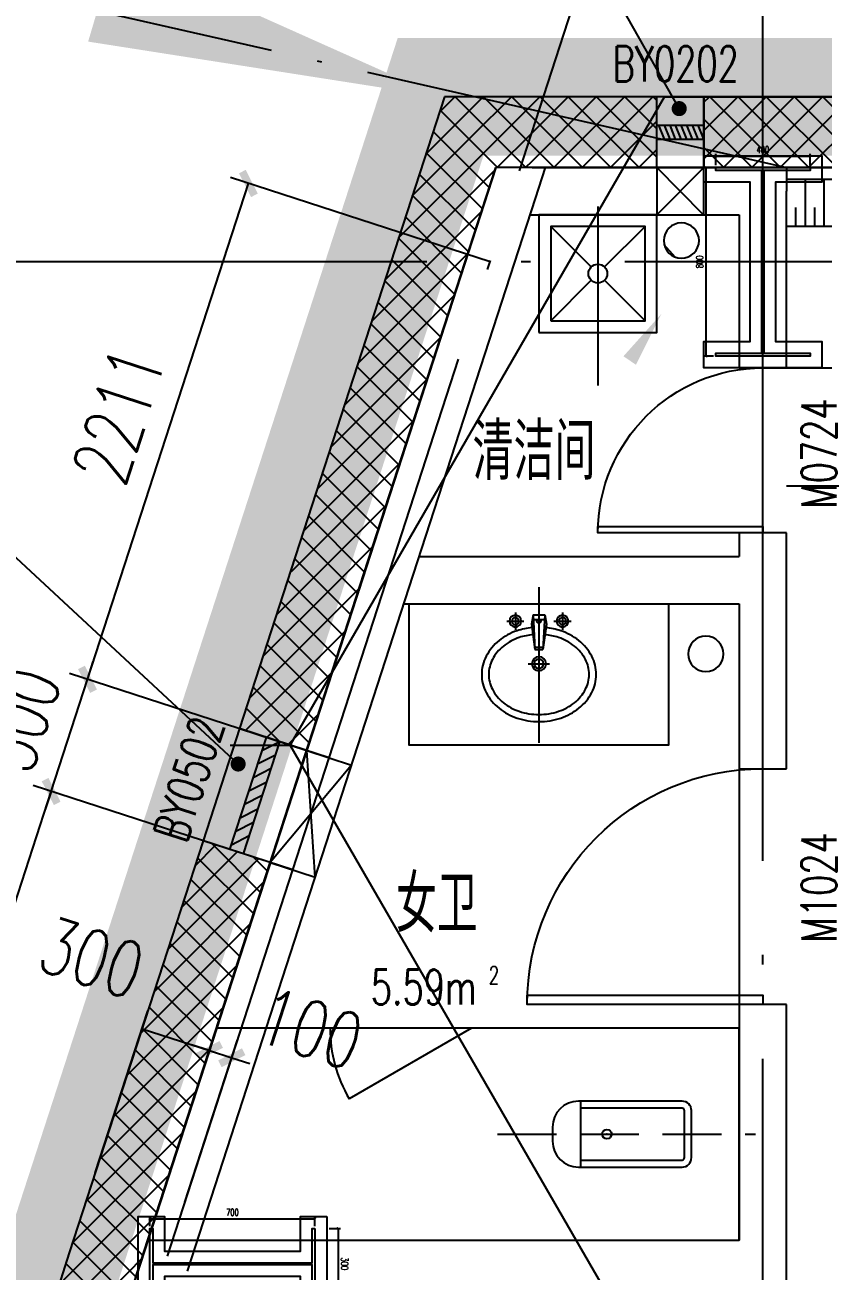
# Model space of a CAD drawing. Extents: x -821772 to -21949, y 506164 to 1049594.
# Drawn here: x -297985 to -294599, y 616439 to 621725 of the extents above; entities that cross this region are included whole.
import ezdxf
from ezdxf.xclip import XClip

# ---------------------------------------------------------------- set-up
doc = ezdxf.new("R2010")
doc.units = 0
doc.header["$LTSCALE"] = 1000
doc.header["$MEASUREMENT"] = 0
doc.header["$XCLIPFRAME"] = 2
for name, pattern in [('10平面20250807_t3$0$10平面$1$DOTE', [2.4200000000000004, 2, -0.2, 0.02, -0.2]), ('10平面20250807_t3$0$DASH', [0.35, 0.25, -0.1]), ('10平面20250807_t3$0$DOTE', [2.4200000000000004, 2, -0.2, 0.02, -0.2]), ('DASH', [0.35, 0.25, -0.1])]:
    doc.linetypes.add(name, pattern=pattern)
doc.layers.get('Defpoints').update_dxf_attribs({"color": 210})
doc.layers.add('1-防火分区线', color=201, linetype='DASH', lineweight=50)
for name, color, linetype in [('10平面20250807_t3$0$10平面$1$A-AXIS-DOTE', 8, '10平面20250807_t3$0$10平面$1$DOTE'), ('10平面20250807_t3$0$99平面图例外参$0$A-HATCH-2', 8, 'Continuous'), ('10平面20250807_t3$0$A-AXIS-DOTE', 8, '10平面20250807_t3$0$DOTE'), ('10平面20250807_t3$0$A-AXIS-DP', 8, 'Continuous'), ('10平面20250807_t3$0$A-AXIS-SYMB', 8, 'Continuous'), ('10平面20250807_t3$0$A-HATCH-2', 8, 'Continuous'), ('10平面20250807_t3$0$A-LIN-V', 8, 'Continuous'), ('10平面20250807_t3$0$A-WC', 8, 'Continuous'), ('10平面20250807_t3$0$A-WINDOW', 8, 'Continuous'), ('10平面20250807_t3$0$AS-COLN', 8, 'Continuous'), ('10平面20250807_t3$0$AS-WALL', 8, 'Continuous'), ('10平面20250807_t3$0$AS-结构边线层', 8, 'Continuous'), ('10平面20250807_t3$0$DIM_SYMB', 8, 'Continuous'), ('10平面20250807_t3$0$PUB_HATCH', 8, 'Continuous'), ('10平面20250807_t3$0$建-房间', 8, 'Continuous'), ('10平面20250807_t3$0$建-门', 8, 'Continuous'), ('10平面20250807_t3$0$建-门窗编号', 8, 'Continuous'), ('DIM_SYMB', 3, 'Continuous'), ('PUB_HATCH', 8, 'Continuous')]:
    doc.layers.add(name, color=color, linetype=linetype)
doc.styles.add('10平面20250807_t3$0$_TCH_DIM_T3', font='SIMPLEX', dxfattribs={"width": 0.7058823529411765, "bigfont": 'GBCBIG'})
doc.styles.add('10平面20250807_t3$0$_TCH_SPACE', font='SIMPLEX', dxfattribs={"height": 5, "bigfont": 'GBCBIG'})
doc.styles.add('10平面20250807_t3$0$A-WIN-LABEL', font='SIMPLEX', dxfattribs={"bigfont": 'GBCBIG'})
doc.dimstyles.new('10平面20250807_t3$0$_TCH_ARCH&&10', dxfattribs={"dimtxt": 29.75, "dimasz": 10, "dimexe": 10, "dimexo": 10, "dimgap": 12.625, "dimtad": 1, "dimdec": 0, "dimzin": 0, "dimdsep": 46, "dimtxsty": '10平面20250807_t3$0$_TCH_DIM_T3', "dimblk": '10平面20250807_t3$0$_ArchTick', "dimcen": 0.09, "dimclrt": 7, "dimazin": 2, "dimtfac": 1, "dimtdec": 0, "dimtix": 1, "dimtmove": 2, "dimatfit": 3, "dimfxl": 0, "dimtolj": 1, "dimtzin": 0, "dimarcsym": 0})
doc.dimstyles.new('10平面20250807_t3$0$_TCH_ARCH&&80', dxfattribs={"dimtxt": 238, "dimasz": 80, "dimexe": 80, "dimexo": 80, "dimgap": 101, "dimtad": 1, "dimdec": 0, "dimzin": 0, "dimdsep": 46, "dimtxsty": '10平面20250807_t3$0$_TCH_DIM_T3', "dimblk": '10平面20250807_t3$0$_ArchTick', "dimcen": 0.09, "dimclrt": 7, "dimazin": 2, "dimtfac": 1, "dimtdec": 0, "dimtix": 1, "dimtmove": 2, "dimatfit": 3, "dimfxl": 0, "dimtolj": 1, "dimtzin": 0, "dimarcsym": 0})
pattern_1 = [(45, (60, 0), (-60.000060993344, 60.000060993344), []), (135, (60, 0), (-60.000060993344, -60.00006099334399), [])]

# ---------------------------------------------------------------- blocks, each defined once
blk = doc.blocks.new('10平面20250807_t3$0$dote')
at = {"layer": '10平面20250807_t3$0$A-AXIS-DOTE', "ltscale": 2}
for p, q in [((-74117.79967473095, -264079.9999961853), (-74117.79967473107, -178596.0396866222)), ((98696.38485717773, -184100.0000000022), (-97273.61514282224, -184100.0000000013))]:
    blk.add_line(p, q, dxfattribs=at)
blk.add_lwpolyline([(-94568.72772305235, -243562.806052961), (-72924.75737741598, -176855.5863591578)], dxfattribs=at)
blk = doc.blocks.new('10平面20250807_t3$0$A$C34D37DA4')
at = {"ltscale": 0.5}
for points in [[(-250.0000003376044, -107.7489576064982), (249.9999996623956, -107.7489576064982), (249.9999996623956, 392.2510423935018), (-250.0000003376044, 392.2510423935018)], [(-200.0000003376044, -57.74895760649815), (199.9999996623956, -57.74895760649815), (199.9999996623956, 342.2510423935018), (-200.0000003376044, 342.2510423935018)]]:
    blk.add_lwpolyline(points, close=True, dxfattribs=at)
for points in [[(-200.0000003376044, 342.2510423935018), (-28.28427158528939, 170.5353136411868)], [(28.28427091008052, 170.5353136411868), (199.9999996623956, 342.2510423935018)], [(-200.0000003376044, -57.74895760649815), (-28.28427158528939, 113.9667711458169)], [(28.28427091008052, 113.9667711458169), (199.9999996623956, -57.74895760649815)]]:
    blk.add_lwpolyline(points, dxfattribs=at)
blk.add_circle((-3.37604433298111e-07, 142.2510423935018), 40, dxfattribs=at)
at = {"layer": '10平面20250807_t3$0$A-AXIS-DOTE'}
blk.add_lwpolyline([(0, 427.4235144928098), (0, -332.5764855071902)], dxfattribs=at)
blk = doc.blocks.new('10平面20250807_t3$0$43243')
at = {"layer": '10平面20250807_t3$0$AS-结构边线层'}
blk.add_lwpolyline([(-263994.18453191, 621290.0519981321), (-277514.1845319109, 621290.051998063), (-277514.18453191, 621120.051998063), (-279354.1845576911, 621120.0519980536), (-279354.184557691, 620570.104783304), (-281454.184537195, 620569.9999961803), (-281454.1845374174, 621120.0519973314), (-295987.0108697969, 621120.0519972552), (-313454.1843778241, 567285.8172418119), (-313454.1843779226, 548519.9479952035), (-281454.1845374565, 548519.9479863077), (-281454.1845374497, 549069.9999961918), (-279354.1845578055, 549069.9999967759), (-279354.1845578086, 548519.9479943201), (-277514.1845319114, 548519.9479943096), (-277514.1845319114, 548349.9479943096), (-263994.1845319109, 548349.9479942404)], dxfattribs=at)
blk = doc.blocks.new('10平面20250807_t3$0$4324324')
at = {"layer": '10平面20250807_t3$0$A-HATCH-2', "linetype": '10平面20250807_t3$0$DASH'}
for p, q in [((-294754.1845332207, 620269.9999995283), (-135554.1845319097, 620269.999994776)), ((-294754.1845332207, 619769.9999995284), (-135554.1845319246, 619769.999994776))]:
    blk.add_line(p, q, dxfattribs=at)
blk = doc.blocks.new('10平面20250807_t3$0$_ArchTick')
at = {"color": 0, "linetype": 'ByBlock', "const_width": 0.4}
blk.add_lwpolyline([(-0.5, -0.5), (0.5, 0.5)], dxfattribs=at)
blk = doc.blocks.new('*D10492')
at = {"layer": '10平面20250807_t3$0$A-AXIS-DP', "color": 0, "lineweight": -2}
for p, q in [((-165054.1845319085, 621029.9999961833), (-165054.1845319085, 621078.7499961833)), ((-165054.1845319085, 621068.7499961833), (-164654.1845319085, 621068.7499961833)), ((-164654.1845319085, 621029.9999961833), (-164654.1845319085, 621078.7499961833))]:
    blk.add_line(p, q, dxfattribs=at)
at = {"layer": 'Defpoints', "color": 0}
for p in [(-164654.1845319085, 621068.7499961833), (-165054.1845319085, 621019.9999961833), (-164654.1845319085, 621019.9999961833)]:
    blk.add_point(p, dxfattribs=at)
at = {"layer": '10平面20250807_t3$0$A-AXIS-DP', "color": 0, "lineweight": -2, "xscale": 10, "yscale": 10, "zscale": 10, "rotation": 180}
blk.add_blockref('10平面20250807_t3$0$_ArchTick', (-165054.1845319085, 621068.7499961833), dxfattribs=at)
at = {"layer": '10平面20250807_t3$0$A-AXIS-DP', "color": 0, "lineweight": -2, "xscale": 10, "yscale": 10, "zscale": 10}
blk.add_blockref('10平面20250807_t3$0$_ArchTick', (-164654.1845319085, 621068.7499961833), dxfattribs=at)
at = {"layer": '10平面20250807_t3$0$A-AXIS-DP', "color": 7, "insert": (-164854.1845319085, 621096.2499961833), "char_height": 29.75, "attachment_point": 5, "style": '10平面20250807_t3$0$_TCH_DIM_T3'}
blk.add_mtext('\\A1;400', dxfattribs=at)
blk = doc.blocks.new('*D10493')
at = {"layer": '10平面20250807_t3$0$A-AXIS-DP', "color": 0, "lineweight": -2}
for p, q in [((-165064.1845319085, 621019.9999961836), (-165105.4345319085, 621019.9999961836)), ((-165095.4345319085, 620219.9999961836), (-165095.4345319085, 621019.9999961836)), ((-165064.1845319085, 620219.9999961836), (-165105.4345319085, 620219.9999961836))]:
    blk.add_line(p, q, dxfattribs=at)
at = {"layer": 'Defpoints', "color": 0}
for p in [(-165095.4345319085, 621019.9999961836), (-165054.1845319085, 621019.9999961836), (-165054.1845319085, 620219.9999961836)]:
    blk.add_point(p, dxfattribs=at)
at = {"layer": '10平面20250807_t3$0$A-AXIS-DP', "color": 0, "lineweight": -2, "xscale": 10, "yscale": 10, "zscale": 10}
for p, rotation in [((-165095.4345319085, 621019.9999961836), 90), ((-165095.4345319085, 620219.9999961836), 270)]:
    blk.add_blockref('10平面20250807_t3$0$_ArchTick', p, dxfattribs=dict(at, rotation=rotation))
at = {"layer": '10平面20250807_t3$0$A-AXIS-DP', "color": 7, "insert": (-165122.9345319083, 620619.9999961834), "char_height": 29.75, "attachment_point": 5, "rotation": 90, "style": '10平面20250807_t3$0$_TCH_DIM_T3'}
blk.add_mtext('\\A1;800', dxfattribs=at)
blk = doc.blocks.new('*D10488')
at = {"layer": '10平面20250807_t3$0$A-AXIS-DP', "color": 0, "lineweight": -2}
for p, q in [((-195789.9992261842, 766879.9996079458), (-195789.9992261842, 766928.7496079458)), ((-195789.9992261842, 766918.7496079458), (-195489.9992261842, 766918.7496079458)), ((-195489.9992261842, 766879.9996079458), (-195489.9992261842, 766928.7496079458))]:
    blk.add_line(p, q, dxfattribs=at)
at = {"layer": 'Defpoints', "color": 0}
for p in [(-195489.9992261842, 766918.7496079458), (-195789.9992261842, 766869.9996079458), (-195489.9992261842, 766869.9996079458)]:
    blk.add_point(p, dxfattribs=at)
at = {"layer": '10平面20250807_t3$0$A-AXIS-DP', "color": 0, "lineweight": -2, "xscale": 10, "yscale": 10, "zscale": 10, "rotation": 180}
blk.add_blockref('10平面20250807_t3$0$_ArchTick', (-195789.9992261842, 766918.7496079458), dxfattribs=at)
at = {"layer": '10平面20250807_t3$0$A-AXIS-DP', "color": 0, "lineweight": -2, "xscale": 10, "yscale": 10, "zscale": 10}
blk.add_blockref('10平面20250807_t3$0$_ArchTick', (-195489.9992261842, 766918.7496079458), dxfattribs=at)
at = {"layer": '10平面20250807_t3$0$A-AXIS-DP', "color": 7, "insert": (-195639.9992261842, 766946.2496079458), "char_height": 29.75, "attachment_point": 5, "style": '10平面20250807_t3$0$_TCH_DIM_T3'}
blk.add_mtext('\\A1;300', dxfattribs=at)
blk = doc.blocks.new('*D10489')
at = {"layer": '10平面20250807_t3$0$A-AXIS-DP', "color": 0, "lineweight": -2}
for p, q in [((-195799.9992261842, 766819.999607946), (-195841.2492261842, 766819.999607946)), ((-195831.2492261842, 766119.999607946), (-195831.2492261842, 766819.999607946)), ((-195799.9992261842, 766119.999607946), (-195841.2492261842, 766119.999607946))]:
    blk.add_line(p, q, dxfattribs=at)
at = {"layer": 'Defpoints', "color": 0}
for p in [(-195831.2492261842, 766819.999607946), (-195789.9992261842, 766819.999607946), (-195789.9992261842, 766119.999607946)]:
    blk.add_point(p, dxfattribs=at)
at = {"layer": '10平面20250807_t3$0$A-AXIS-DP', "color": 0, "lineweight": -2, "xscale": 10, "yscale": 10, "zscale": 10}
for p, rotation in [((-195831.2492261842, 766819.999607946), 90), ((-195831.2492261842, 766119.999607946), 270)]:
    blk.add_blockref('10平面20250807_t3$0$_ArchTick', p, dxfattribs=dict(at, rotation=rotation))
at = {"layer": '10平面20250807_t3$0$A-AXIS-DP', "color": 7, "insert": (-195858.749226184, 766469.9996079459), "char_height": 29.75, "attachment_point": 5, "rotation": 90, "style": '10平面20250807_t3$0$_TCH_DIM_T3'}
blk.add_mtext('\\A1;700', dxfattribs=at)
blk = doc.blocks.new('10平面20250807_t3$0$45345')
at = {"layer": '10平面20250807_t3$0$A-WC'}
h = blk.add_hatch(dxfattribs=at)
h.set_pattern_fill('ANSI31', color=256, scale=10, angle=7.69694232914171e-13)
h.set_pattern_definition([(30.00000000072439, (40598742844.53468, 3385776346.450553), (-7.937500000173811, 13.74815328497761), [])])
edge = h.paths.add_edge_path()
edge.add_arc((40598742441.34776, 3385774511.717568), 50, 0, 360)
blk.add_circle((40598742441.34776, 3385774511.717568), 50, dxfattribs=at)
blk = doc.blocks.new('10平面20250807_t3$0$99平面图例外参$0$$LinePat$填挖边坡')
at = {"color": 0}
for p, q in [((0, 0), (0, -1500)), ((300, 0), (300, -600))]:
    blk.add_line(p, q, dxfattribs=at)
at = {"layer": 'Defpoints', "color": 0}
blk.add_point((600, 0), dxfattribs=at)
blk = doc.blocks.new('10平面20250807_t3$0$34242343243')
at = {"layer": '10平面20250807_t3$0$A-LIN-V'}
for p, q in [((-281908.1845319086, 621070.0519972668), (-294754.1845317683, 621070.0519972668)), ((-281908.1845319086, 620870.0519972668), (-294754.1845317683, 620870.0519972668))]:
    blk.add_line(p, q, dxfattribs=at)
at = {"layer": '10平面20250807_t3$0$99平面图例外参$0$A-HATCH-2', "color": 203, "xscale": 0.1338124999985388, "yscale": 0.1333333333333333, "zscale": 0.1333333333333333, "rotation": 179.9999999990436}
for p in [(-294673.8970317692, 620870.0519973341), (-294593.6095317701, 620870.0519973328)]:
    blk.add_blockref('10平面20250807_t3$0$99平面图例外参$0$$LinePat$填挖边坡', p, dxfattribs=at)
blk = doc.blocks.new('10平面20250807_t3$0$343243')
at = {"layer": '10平面20250807_t3$0$10平面$1$A-AXIS-DOTE'}
blk.add_lwpolyline([(-137039.1845359175, 783549.9999155595), (-137039.1845291465, 784209.9999155595)], dxfattribs=at)
at = {"layer": '10平面20250807_t3$0$A-WC'}
for p, q in [((-137039.1845330456, 783829.9407035712), (-137039.1845321211, 783920.0591275479)), ((-137084.2437445717, 783874.9999160218), (-136994.125320595, 783874.9999150973)), ((-137070.6291553337, 783706.5430113167), (-137055.8879810546, 783814.2154559261)), ((-137064.1845347106, 783667.647857158), (-137055.8879810546, 783814.2154559261)), ((-137056.3608064828, 783804.1132499352), (-137022.0082601383, 783804.1132495828)), ((-137055.8879810546, 783814.2154559261), (-137022.4810853592, 783814.2154555834)), ((-137014.1845347106, 783667.6478566449), (-137022.4810853592, 783814.2154555834)), ((-137007.7399132893, 783706.5430106715), (-137022.4810853592, 783814.2154555834)), ((-137175.6989661359, 783693.99991696), (-137102.6701027446, 783693.9999162109)), ((-137139.1845348148, 783657.4854848898), (-137139.1845340656, 783730.5143482811)), ((-137064.1845347106, 783667.647857158), (-137070.6291553337, 783706.5430113167)), ((-137063.069927619, 783687.3385976467), (-137015.2991413982, 783687.3385971566)), ((-137014.1845347106, 783667.6478566449), (-137007.7399132893, 783706.5430106715)), ((-136975.6989661359, 783693.9999149082), (-136902.6701027446, 783693.9999141591)), ((-136939.1845348148, 783657.485482838), (-136939.1845340656, 783730.5143462293)), ((-137064.1845347106, 783667.647857158), (-137014.1845347106, 783667.6478566449))]:
    blk.add_line(p, q, dxfattribs=at)
for points in [[(-137068.5861527328, 783721.4655052931, -0.05503366445282638), (-137132.052788923, 783734.964308203, -0.0888493983857469), (-137208.3990421116, 783776.3516643569, -0.1049875008758899), (-137263.2745701811, 783843.1668952166, -0.1201703710503755), (-137282.0112499413, 783919.9999180507, -0.120170371050088), (-137263.2745686047, 783996.8329405003, -0.1049875008761855), (-137208.3990391642, 784063.6481702342, -0.08884939838595049), (-137132.0527851261, 784105.0355248217, -0.08005155327522542), (-137039.1845300698, 784119.9999155595, -0.08005155327514211)], [(-137039.1845300698, 784119.9999155595, -0.08005155327514211), (-136946.3162753206, 784105.0355229162, -0.08884939838606445), (-136869.9700221316, 784063.6481667622, -0.1049875008760499), (-136815.0944940622, 783996.8329359024, -0.120170371050193), (-136796.357814302, 783919.9999130684, -0.1201703710501875), (-136815.0944956387, 783843.1668906187, -0.1049875008760622), (-136869.9700250791, 783776.3516608849, -0.08884939838584911), (-136946.316279117, 783734.9643062975, -0.05503366445274368), (-137009.7829155841, 783721.4655046898, -0.0800515532754416)], [(-137064.5138742414, 783751.2102306456, -0.05606644776381915), (-137122.6293239315, 783763.445851482, -0.08884939838590888), (-137189.6757487428, 783799.7917643017, -0.1049875008761085), (-137236.6424184022, 783856.9773438561, -0.1201703710500949), (-137252.0112499413, 783919.9999177429, -0.1201703710501435), (-137236.642417109, 783983.0224913144, -0.1049875008761313), (-137189.6757462764, 784040.2080699052, -0.08884939838588762), (-137122.6293207193, 784076.5539813492, -0.08005155327528395), (-137039.1845303776, 784089.9999155595, -0.08005155327526944)], [(-137039.1845303776, 784089.9999155595, -0.08005155327526944), (-136955.7397403118, 784076.5539796371, -0.0888493983858896), (-136888.6933155005, 784040.2080668174, -0.1049875008761153), (-136841.7266458411, 783983.022487263, -0.1201703710501367), (-136826.357814302, 783919.9999133762, -0.1201703710501367), (-136841.7266471343, 783856.9773398046, -0.1049875008761155), (-136888.6933179669, 783799.7917612139, -0.08884939838591054), (-136955.7397435241, 783763.4458497699, -0.05606644776380701), (-137013.8551934652, 783751.2102301259, -0.08005155327530532)]]:
    blk.add_lwpolyline(points, format="xyb", dxfattribs=at)
for centre, radius in [((-137039.1845325833, 783874.9999155595), 30), ((-137039.1845325833, 783874.9999155595), 20), ((-137139.1845344402, 783693.9999165855), 25), ((-137139.1845344402, 783693.9999165855), 15), ((-136939.1845344402, 783693.9999145336), 25), ((-136939.1845344402, 783693.9999145336), 15)]:
    blk.add_circle(centre, radius, dxfattribs=at)
for centre, start, end in [((-137040.368334685, 783694.7285667062), 80.52522821089455, 279.4747706136177), ((-137038.0007341804, 783694.7285666818), 260.5252282108945, 99.47477061338024)]:
    blk.add_arc(centre, 7.191400878313289, start, end, dxfattribs=at)
blk = doc.blocks.new('*D11640')
at = {"layer": '10平面20250807_t3$0$A-AXIS-DP', "color": 0, "lineweight": -2}
for p, q in [((-297686.1597751067, 616855.2942449026), (-297462.8740130037, 617543.4661537185)), ((-297487.5638807868, 617467.371407324), (-297202.2085818074, 617374.7844031372)), ((-297400.8044761273, 616762.7072407159), (-297177.5187140242, 617450.8791495317))]:
    blk.add_line(p, q, dxfattribs=at)
at = {"layer": 'Defpoints', "color": 0}
for p in [(-297202.2085818074, 617374.7844031372), (-297710.8496428899, 616779.199498508), (-297425.4943439105, 616686.6124943213)]:
    blk.add_point(p, dxfattribs=at)
at = {"layer": '10平面20250807_t3$0$A-AXIS-DP', "color": 0, "lineweight": -2, "xscale": 80, "yscale": 80, "zscale": 80}
for p, rotation in [((-297487.5638807868, 617467.371407324), 162.0237134181401), ((-297202.2085818074, 617374.7844031372), 342.02371341814)]:
    blk.add_blockref('10平面20250807_t3$0$_ArchTick', p, dxfattribs=dict(at, rotation=rotation))
at = {"layer": '10平面20250807_t3$0$A-AXIS-DP', "color": 7, "insert": (-297701.217306043, 617767.9844707064), "char_height": 238, "attachment_point": 5, "rotation": 342.02371341814006, "style": '10平面20250807_t3$0$_TCH_DIM_T3'}
blk.add_mtext('\\A1;300', dxfattribs=at)
blk = doc.blocks.new('*D11641')
at = {"layer": '10平面20250807_t3$0$A-AXIS-DP', "color": 0, "lineweight": -2}
for p, q in [((-297400.8044761272, 616762.7072407157), (-297177.5187140242, 617450.8791495316)), ((-297305.6860431336, 616731.8449059866), (-297082.4002810305, 617420.0168148025)), ((-297202.2085818073, 617374.784403137), (-297278.3033282019, 617399.4742709203)), ((-297202.2085818073, 617374.784403137), (-297107.0901488137, 617343.922068408)), ((-297107.0901488137, 617343.922068408), (-297030.9954024191, 617319.2322006248))]:
    blk.add_line(p, q, dxfattribs=at)
at = {"layer": 'Defpoints', "color": 0}
for p in [(-297107.0901488137, 617343.922068408), (-297425.4943439104, 616686.6124943212), (-297330.3759109167, 616655.750159592)]:
    blk.add_point(p, dxfattribs=at)
at = {"layer": '10平面20250807_t3$0$A-AXIS-DP', "color": 0, "lineweight": -2, "xscale": 80, "yscale": 80, "zscale": 80}
for p, rotation in [((-297202.2085818073, 617374.784403137), 342.0237134181418), ((-297107.0901488137, 617343.922068408), 162.0237134181418)]:
    blk.add_blockref('10平面20250807_t3$0$_ArchTick', p, dxfattribs=dict(at, rotation=rotation))
at = {"layer": '10平面20250807_t3$0$A-AXIS-DP', "color": 7, "insert": (-296772.8614000292, 617466.7680837518), "char_height": 238, "attachment_point": 5, "rotation": 342.02371341814177, "style": '10平面20250807_t3$0$_TCH_DIM_T3'}
blk.add_mtext('\\A1;100', dxfattribs=at)
blk = doc.blocks.new('*D11661')
at = {"layer": '10平面20250807_t3$0$A-AXIS-DP', "color": 0, "lineweight": -2}
for p, q in [((-299339.3116787772, 613955.4043591468), (-297873.3507793009, 618473.5299258642)), ((-296848.470149974, 618140.9949161487), (-297949.4455256955, 618498.2197936473)), ((-298314.4310494504, 613622.8693494314), (-299415.4064251718, 613980.0942269299))]:
    blk.add_line(p, q, dxfattribs=at)
at = {"layer": 'Defpoints', "color": 0}
for p in [(-297873.3507793009, 618473.5299258642), (-296772.3754035795, 618116.3050483655), (-298238.3363030558, 613598.1794816483)]:
    blk.add_point(p, dxfattribs=at)
at = {"layer": '10平面20250807_t3$0$A-AXIS-DP', "color": 0, "lineweight": -2, "xscale": 80, "yscale": 80, "zscale": 80}
for p, rotation in [((-297873.3507793009, 618473.5299258642), 72.02371341813652), ((-299339.3116787772, 613955.4043591468), 252.0237134181365)]:
    blk.add_blockref('10平面20250807_t3$0$_ArchTick', p, dxfattribs=dict(at, rotation=rotation))
at = {"layer": '10平面20250807_t3$0$A-AXIS-DP', "color": 7, "insert": (-298815.591781624, 616282.3642789093), "char_height": 238, "attachment_point": 5, "rotation": 72.02371341813652, "style": '10平面20250807_t3$0$_TCH_DIM_T3'}
blk.add_mtext('\\A1;4750', dxfattribs=at)
blk = doc.blocks.new('*D11662')
at = {"layer": '10平面20250807_t3$0$A-AXIS-DP', "color": 0, "lineweight": -2}
for p, q in [((-297719.0391053462, 618949.1220917857), (-297694.349237563, 619025.2168381802)), ((-297873.350779301, 618473.5299258642), (-297719.0391053462, 618949.1220917857)), ((-296694.1584760193, 618616.5870820703), (-297795.1338517407, 618973.8119595689)), ((-296848.470149974, 618140.9949161487), (-297949.4455256955, 618498.2197936473)), ((-297873.350779301, 618473.5299258642), (-297898.0406470841, 618397.4351794696))]:
    blk.add_line(p, q, dxfattribs=at)
at = {"layer": 'Defpoints', "color": 0}
for p in [(-297719.0391053462, 618949.1220917857), (-296618.0637296247, 618591.8972142872), (-296772.3754035795, 618116.3050483656)]:
    blk.add_point(p, dxfattribs=at)
at = {"layer": '10平面20250807_t3$0$A-AXIS-DP', "color": 0, "lineweight": -2, "xscale": 80, "yscale": 80, "zscale": 80}
for p, rotation in [((-297719.0391053462, 618949.1220917857), 252.0237134181395), ((-297873.350779301, 618473.5299258642), 72.0237134181395)]:
    blk.add_blockref('10平面20250807_t3$0$_ArchTick', p, dxfattribs=dict(at, rotation=rotation))
at = {"layer": '10平面20250807_t3$0$A-AXIS-DP', "color": 7, "insert": (-298005.4554949084, 618779.2231452286), "char_height": 238, "attachment_point": 5, "rotation": 72.02371341813948, "style": '10平面20250807_t3$0$_TCH_DIM_T3'}
blk.add_mtext('\\A1;500', dxfattribs=at)
blk = doc.blocks.new('*D11663')
at = {"layer": '10平面20250807_t3$0$A-AXIS-DP', "color": 0, "lineweight": -2}
for p, q in [((-297719.0391053461, 618949.1220917855), (-297036.5611524846, 621052.5350058994)), ((-296011.6805231578, 620719.9999961839), (-297112.6558988792, 621077.2248736825)), ((-296694.1584760192, 618616.5870820701), (-297795.1338517407, 618973.8119595686))]:
    blk.add_line(p, q, dxfattribs=at)
at = {"layer": 'Defpoints', "color": 0}
for p in [(-297036.5611524846, 621052.5350058994), (-295935.5857767633, 620695.3101284008), (-296618.0637296247, 618591.897214287)]:
    blk.add_point(p, dxfattribs=at)
at = {"layer": '10平面20250807_t3$0$A-AXIS-DP', "color": 0, "lineweight": -2, "xscale": 80, "yscale": 80, "zscale": 80}
for p, rotation in [((-297036.5611524846, 621052.5350058994), 72.02371341813631), ((-297719.0391053461, 618949.1220917855), 252.0237134181363)]:
    blk.add_blockref('10平面20250807_t3$0$_ArchTick', p, dxfattribs=dict(at, rotation=rotation))
at = {"layer": '10平面20250807_t3$0$A-AXIS-DP', "color": 7, "insert": (-297587.0606815004, 620068.7256852462), "char_height": 238, "attachment_point": 5, "rotation": 72.02371341813631, "style": '10平面20250807_t3$0$_TCH_DIM_T3'}
blk.add_mtext('\\A1;2211', dxfattribs=at)
blk = doc.blocks.new('*U10179')
at = {"color": 0}
blk.add_lwpolyline([(500, 0), (499.9999999999999, 1000), (459.9999999999999, 1000), (460, 0)], close=True, dxfattribs=at)
blk.add_arc((500, 0), 1000, 90, 180, dxfattribs=at)
blk = doc.blocks.new('*U10178')
at = {"color": 0, "xscale": 0.001, "yscale": 0.001, "zscale": 0.001}
blk.add_blockref('*U10179', (0, 0), dxfattribs=at)
blk = doc.blocks.new('*U10280')
at = {"color": 0}
for p, q in [((-250.000000492626, 149.9999999983263), (250.0000005524926, 149.9999999983263)), ((250.0000005524344, 29.99999999988336), (-250.0000004925678, 29.99999999988336)), ((-250.0000004925678, -30.00000000011664), (-190.0000004925679, 29.99999999988336)), ((-190.0000004925678, -30.00000000011664), (-130.0000004925679, 29.99999999988336)), ((-130.0000004925678, -30.00000000011664), (-70.0000004925679, 29.99999999988336)), ((-70.0000004925678, -30.00000000011664), (-10.00000049256792, 29.99999999988336)), ((-10.00000049256781, -30.00000000011664), (49.99999950743208, 29.99999999988336)), ((49.99999950743216, -30.00000000011664), (109.9999995074321, 29.99999999988336)), ((109.9999995074322, -30.00000000011664), (169.9999995074321, 29.99999999988336)), ((169.9999995074322, -30.00000000011664), (229.9999995074321, 29.99999999988336)), ((250.0000005524344, -30.00000000011664), (-250.0000004925678, -30.00000000011664)), ((-250.000000492626, -150.0000000016737), (250.0000005524926, -150.0000000016737))]:
    blk.add_line(p, q, dxfattribs=at)
for points in [[(-250.000000492626, -150.0000000016737), (-250.000000492626, 149.9999999983263)], [(250.0000005524926, -150.0000000016737), (250.0000005524926, 149.9999999983263)]]:
    blk.add_lwpolyline(points, dxfattribs=at)
blk = doc.blocks.new('*U10279')
at = {"color": 0, "xscale": 0.001999999996058992, "yscale": 0.003333333333333334, "zscale": 0.001999999996058992}
blk.add_blockref('*U10280', (0, 0), dxfattribs=at)
blk = doc.blocks.new('10平面20250807_t3$0$w42343243')
at = {"layer": '10平面20250807_t3$0$A-HATCH-2'}
blk.add_lwpolyline([(-165104.1845319085, 621069.9999961833), (-164604.1845319085, 621069.9999961833), (-164604.1845319085, 620957.9999961833), (-164800.1845319085, 620957.9999961833), (-164800.1845319085, 620281.9999961833), (-164604.1845319085, 620281.9999961833), (-164604.1845319085, 620169.9999961833), (-165104.1845319085, 620169.9999961833), (-165104.1845319085, 620281.9999961833), (-164908.1845319085, 620281.9999961833), (-164908.1845319085, 620957.9999961833), (-165104.1845319085, 620957.9999961833)], close=True, dxfattribs=at)
at = {"layer": '10平面20250807_t3$0$AS-COLN', "color": 3}
blk.add_lwpolyline([(-165054.1845319085, 621019.9999961833), (-164654.1845319085, 621019.9999961833), (-164654.1845319085, 621007.9999961833), (-164850.1845319085, 621007.9999961833), (-164850.1845319085, 620231.9999961833), (-164654.1845319085, 620231.9999961833), (-164654.1845319085, 620219.9999961833), (-165054.1845319085, 620219.9999961833), (-165054.1845319085, 620231.9999961833), (-164858.1845319085, 620231.9999961833), (-164858.1845319085, 621007.9999961833), (-165054.1845319085, 621007.9999961833)], close=True, dxfattribs=at)
at = {"layer": '10平面20250807_t3$0$A-AXIS-DP'}
for p1, p2, distance, picture, middle in [((-165054.1845319085, 621019.9999961833), (-164654.1845319085, 621019.9999961833), 48.75, '*D10492', (-164854.1845319085, 621096.2499961833)), ((-165054.1845319085, 620219.9999961833), (-165054.1845319085, 621019.9999961833), 41.25, '*D10493', (-165122.9345319083, 620619.9999961834))]:
    dim = blk.add_aligned_dim(p1=p1, p2=p2, distance=distance, dimstyle='10平面20250807_t3$0$_TCH_ARCH&&10', dxfattribs=at)
    dim.commit()
    dim.dimension.update_dxf_attribs({"geometry": picture, "text_midpoint": middle})
blk = doc.blocks.new('10平面20250807_t3$0$nt66')
at = {"layer": '10平面20250807_t3$0$A-HATCH-2'}
blk.add_lwpolyline([(-195839.9992261842, 766869.9996079458), (-195439.9992261842, 766869.9996079458), (-195439.9992261842, 766757.9996079458), (-195585.9992261842, 766757.9996079458), (-195585.9992261842, 766181.9996079458), (-195439.9992261842, 766181.9996079458), (-195439.9992261842, 766069.9996079458), (-195839.9992261842, 766069.9996079458), (-195839.9992261842, 766181.9996079458), (-195693.9992261842, 766181.9996079458), (-195693.9992261842, 766757.9996079458), (-195839.9992261842, 766757.9996079458)], close=True, dxfattribs=at)
at = {"layer": '10平面20250807_t3$0$AS-COLN'}
blk.add_lwpolyline([(-195789.9992261842, 766819.9996079458), (-195489.9992261842, 766819.9996079458), (-195489.9992261842, 766807.9996079458), (-195635.9992261842, 766807.9996079458), (-195635.9992261842, 766131.9996079458), (-195489.9992261842, 766131.9996079458), (-195489.9992261842, 766119.9996079458), (-195789.9992261842, 766119.9996079458), (-195789.9992261842, 766131.9996079458), (-195643.9992261842, 766131.9996079458), (-195643.9992261842, 766807.9996079458), (-195789.9992261842, 766807.9996079458)], close=True, dxfattribs=at)
at = {"layer": '10平面20250807_t3$0$A-AXIS-DP'}
for p1, p2, distance, picture, middle in [((-195789.9992261842, 766869.9996079458), (-195489.9992261842, 766869.9996079458), 48.75, '*D10488', (-195639.9992261842, 766946.2496079458)), ((-195789.9992261842, 766119.9996079458), (-195789.9992261842, 766819.9996079458), 41.25, '*D10489', (-195858.749226184, 766469.9996079459))]:
    dim = blk.add_aligned_dim(p1=p1, p2=p2, distance=distance, dimstyle='10平面20250807_t3$0$_TCH_ARCH&&10', dxfattribs=at)
    dim.commit()
    dim.dimension.update_dxf_attribs({"geometry": picture, "text_midpoint": middle})
blk = doc.blocks.new('10平面20250807_t3$0$42343')
at = {"rotation": 270}
blk.add_blockref('10平面20250807_t3$0$nt66', (-1063574.184140046, 420830.0007699997), dxfattribs=at)
at = {"layer": '10平面20250807_t3$0$A-WINDOW'}
blk.add_blockref('10平面20250807_t3$0$w42343243', (-130000.0000000003, 99.99999999976717), dxfattribs=at)
blk = doc.blocks.new('10平面20250807_t3')
at = {"layer": '10平面20250807_t3$0$PUB_HATCH'}
h = blk.add_hatch(dxfattribs=at)
h.set_pattern_fill('多孔材料', color=256, scale=30, style=0)
h.set_pattern_definition(pattern_1)
h.paths.add_polyline_path([(-295987.0108698353, 621120.0519972631), (-296205.0684947132, 621420.0519972955), (-296855.2123570796, 619416.2935016523), (-296569.8570581001, 619323.7064974655)])
h = blk.add_hatch(dxfattribs=at)
h.set_pattern_fill('多孔材料', color=256, scale=30, style=0)
h.set_pattern_definition(pattern_1)
h.paths.add_polyline_path([(-295833.2094482416, 621120.0519972557), (-295833.2094482432, 621420.0519972557), (-296205.0684947132, 621420.0519972955), (-295987.0108698353, 621120.0519972631)])
h = blk.add_hatch(dxfattribs=at)
h.set_pattern_fill('多孔材料', color=256, scale=30, style=0)
h.set_pattern_definition(pattern_1)
h.paths.add_polyline_path([(-295833.2094482416, 621120.0519972557), (-295304.1845319861, 621120.0519972581), (-295304.1845319878, 621420.0519972579), (-295833.2094482432, 621420.0519972557)])
h = blk.add_hatch(dxfattribs=at)
h.set_pattern_fill('多孔材料', color=256, scale=30, style=0)
h.set_pattern_definition(pattern_1)
h.paths.add_polyline_path([(-281154.184537543, 621420.0519973319), (-295104.1845319878, 621420.051997259), (-295104.1845319861, 621120.0519972591), (-281454.1845374174, 621120.0519973314)])
h = blk.add_hatch(dxfattribs=at)
h.set_pattern_fill('多孔材料', color=256, scale=30, style=0)
h.set_pattern_definition(pattern_1)
h.paths.add_polyline_path([(-296855.2123570796, 619416.2935016523), (-297074.6322079963, 618740.0364209741), (-296789.2769090082, 618647.4494167843), (-296569.8570581001, 619323.7064974655)])
h = blk.add_hatch(dxfattribs=at)
h.set_pattern_fill('多孔材料', color=256, scale=30, style=0)
h.set_pattern_definition(pattern_1)
h.paths.add_polyline_path([(-297510.7973995417, 616423.7064940954), (-296943.5885829591, 618171.8572508751), (-297228.9438819472, 618264.4442550647), (-297796.1526985212, 616516.2934982822)])
h = blk.add_hatch(dxfattribs=at)
h.set_pattern_fill('多孔材料', color=256, scale=30, style=0)
h.set_pattern_definition(pattern_1)
h.paths.add_polyline_path([(-297510.7973995417, 616423.7064940954), (-297796.1526985212, 616516.2934982822), (-298694.904781423, 613746.3186883471), (-298409.5494824435, 613653.7316841603)])
at = {"layer": '10平面20250807_t3$0$A-AXIS-DOTE'}
blk.add_line((-308329.0967415061, 624210.0520279531), (-294754.1845317567, 621120.0000001527), dxfattribs=at)
at = {"layer": '10平面20250807_t3$0$A-AXIS-DOTE', "linetype": '10平面20250807_t3$0$DASH'}
blk.add_line((-295980.065512427, 617019.999996171), (-294885.065512427, 617019.999996171), dxfattribs=at)
at = {"layer": '10平面20250807_t3$0$A-AXIS-SYMB'}
for p, q in [((-295209.1845325154, 621370.0520010476), (-296245.0000000898, 623200.0520010716)), ((-297080, 618590), (-298060, 619500))]:
    blk.add_line(p, q, dxfattribs=at)
at = {"layer": '10平面20250807_t3$0$A-AXIS-SYMB', "const_width": 32}
for points in [[(-295201.303154557, 621356.1277818064, 1), (-295217.0659104737, 621383.9762202889, 1)], [(-297068.275304134, 618579.1127824101, 1), (-297091.724695866, 618600.8872175899, 1)]]:
    blk.add_lwpolyline(points, format="xyb", close=True, dxfattribs=at)
at = {"layer": '10平面20250807_t3$0$A-WC'}
for p, q in [((-296090, 617469.999996171), (-296609.6152420044, 617169.999996171)), ((-295626.6075689875, 616880.2165565348), (-295626.6075689875, 617159.7834358072)), ((-295196.9511401736, 617129.7834358072), (-295626.6075689875, 617129.7834358072)), ((-295186.9511401736, 616920.2165565348), (-295186.9511401736, 617119.7834358072)), ((-295626.6075689875, 616910.2165565348), (-295196.9511401736, 616910.2165565348))]:
    blk.add_line(p, q, dxfattribs=at)
blk.add_lwpolyline([(-296354.1845318529, 619269.9999978831), (-295254.1845318529, 619269.9999978831), (-295254.184531853, 618669.9999978831), (-296354.1845318529, 618669.9999978835), (-296354.1845318529, 619269.9999995546)], dxfattribs=at)
blk.add_lwpolyline([(-294954.1845319354, 617469.999996171), (-297171.3147223185, 617469.999996171), (-297463.3306899986, 616569.9999961877), (-294954.1845319354, 616569.999996171)], close=True, dxfattribs=at)
blk.add_lwpolyline([(-295196.9511401736, 616880.2165565348, 0.4142135623730951), (-295156.9511401736, 616920.2165565348), (-295156.9511401736, 617119.7834358072, 0.4142135623730951), (-295196.9511401736, 617159.7834358072), (-295636.6075689875, 617159.7834358072, 0.4142135623730951), (-295746.6075689875, 617049.7834358072), (-295746.6075689875, 616990.2165565348, 0.4142135623730903), (-295636.6075689875, 616880.2165565348)], format="xyb", close=True, dxfattribs=at)
blk.add_circle((-295515.5657413088, 617019.999996171), 20, dxfattribs=at)
for centre, radius, start, end in [((-296090, 617469.999996171), 599.9999999999995, 180, 209.9998831144378), ((-295196.9511401736, 617119.7834358072), 10, 0, 90), ((-295196.9511401736, 616920.2165565348), 10, 270, 0)]:
    blk.add_arc(centre, radius, start, end, dxfattribs=at)
for p in [(-295515.5657413088, 617019.999996171), (-295156.9511401736, 617019.999996171)]:
    blk.add_point(p, dxfattribs=at)
at = {"layer": '10平面20250807_t3$0$A-WINDOW'}
for p, q in [((-295304.184532005, 621120.0519972567), (-295304.1845322473, 620920.0519973447)), ((-295105.4345319099, 620920.051997255), (-295304.184532005, 621120.0519972567)), ((-295104.1845319087, 621120.0519972577), (-295304.1845322473, 620920.0519973447)), ((-295105.4345319087, 621119.9999961831), (-295105.4345319099, 620920.051997255)), ((-296789.2769090105, 618647.4494167988), (-296599.0400429916, 618585.7247473291)), ((-296753.3517169614, 618110.13258137), (-296789.2769090105, 618647.4494167988)), ((-296599.0400429916, 618585.7247473291), (-296943.5885829779, 618171.8572508388)), ((-296943.5885829779, 618171.8572508388), (-296753.3517169614, 618110.13258137))]:
    blk.add_line(p, q, dxfattribs=at)
at = {"layer": '10平面20250807_t3$0$AS-WALL'}
for p, q in [((-296205.0684947132, 621420.0519972955), (-296855.2123570796, 619416.2935016523)), ((-295833.2094482432, 621420.0519972557), (-296205.0684947132, 621420.0519972955)), ((-295304.1845319878, 621420.0519972579), (-295833.2094482432, 621420.0519972557)), ((-295304.1845319861, 621120.0519972581), (-295304.1845319878, 621420.0519972579)), ((-281154.184537543, 621420.0519973319), (-295104.1845319878, 621420.051997259)), ((-295104.1845319878, 621420.051997259), (-295104.1845319861, 621120.0519972591)), ((-295987.0108698353, 621120.0519972631), (-296569.8570581001, 619323.7064974655)), ((-296009.4434278153, 621050.9143319953), (-295987.0108697969, 621120.0519972552)), ((-295833.2094482416, 621120.0519972557), (-295987.0108698353, 621120.0519972631)), ((-295833.2094482416, 621120.0519972557), (-295304.1845319861, 621120.0519972581)), ((-295819.2065618293, 620989.1896625363), (-295776.7466826541, 621120.0519972563)), ((-295776.7466825968, 621120.0519972562), (-294954.1845317822, 621120.0519972516)), ((-295104.1845319861, 621120.0519972591), (-281454.1845374174, 621120.0519973314)), ((-294954.1845317567, 621120.0000001567), (-294954.1845317822, 621120.0519972516)), ((-294754.1845317567, 621120.0000001527), (-294954.1845317567, 621120.0000001567)), ((-294754.1845317567, 621120.0000001527), (-294754.1845317606, 621020.0519972596)), ((-296544.8229065546, 619400.8623342868), (-296009.4434278153, 621050.9143319952)), ((-296354.5860405685, 619339.137664828), (-295819.2065618293, 620989.1896625364)), ((-294754.1845317809, 620269.9999995552), (-294754.1845317606, 621020.0519972596)), ((-295841.6391198625, 620920.0519972593), (-294954.1845317703, 620920.051997254)), ((-294954.1845317703, 620920.051997254), (-294954.1845318032, 620269.9999995629)), ((-294954.1845318032, 620269.9999995629), (-294754.1845317809, 620269.9999995552)), ((-294754.1845318082, 619569.9999995552), (-294954.1845318305, 619569.9999995629)), ((-294954.1845318305, 619569.9999995629), (-294954.1845318268, 619469.9999995437)), ((-294754.1845318249, 619369.9999995481), (-294754.1845318082, 619569.9999995552)), ((-296522.3903485617, 619469.9999995435), (-296522.3903485356, 619469.9999995435)), ((-296312.1261613319, 619469.9999995517), (-294954.1845318268, 619469.9999995437)), ((-297485.7632480131, 616500.8623309168), (-296544.8229065546, 619400.8623342868)), ((-296855.2123570796, 619416.2935016523), (-297074.6322079963, 618740.0364209741)), ((-294754.1845318621, 618569.99999616), (-294754.1845318249, 619369.9999995481)), ((-297295.5263820271, 616439.137661458), (-296354.5860405685, 619339.137664828)), ((-296789.2769090082, 618647.4494167843), (-296569.8570581001, 619323.7064974655)), ((-296587.2827858372, 619269.9999995123), (-296587.2827858122, 619269.9999995123)), ((-296377.0185985921, 619269.9999995714), (-294954.1845318336, 619269.999999563)), ((-294954.1845318336, 619269.999999563), (-294954.184531852, 618569.9999961678)), ((-297074.6322079963, 618740.0364209741), (-296789.2769090082, 618647.4494167843)), ((-294954.184531852, 618569.9999961678), (-294754.1845318621, 618569.99999616)), ((-297228.9438819472, 618264.4442550647), (-297796.1526985212, 616516.2934982822)), ((-296943.5885829591, 618171.8572508751), (-297228.9438819472, 618264.4442550647)), ((-297510.7973995417, 616423.7064940954), (-296943.5885829591, 618171.8572508751)), ((-294754.1845319011, 617569.999996122), (-294954.184531891, 617569.9999961298)), ((-294954.184531891, 617569.9999961298), (-294954.1845319389, 616569.9999961806)), ((-294754.184531938, 616469.9999961731), (-294754.1845319011, 617569.999996122)), ((-297463.3306899836, 616569.9999962345), (-297463.3306899721, 616569.9999962344)), ((-297253.0665027865, 616569.9999961937), (-294954.1845319389, 616569.9999961806)), ((-298923.410528477, 612069.9999961939), (-297485.7632480131, 616500.8623309169)), ((-297796.1526985212, 616516.2934982822), (-298694.904781423, 613746.3186883471)), ((-294754.1845320556, 613369.9999961602), (-294754.184531938, 616469.9999961731))]:
    blk.add_line(p, q, dxfattribs=at)
at = {"layer": '10平面20250807_t3$0$DIM_SYMB'}
blk.add_lwpolyline([(-295581.015640933, 620063.6324666428, 0, 0, 0), (-295284.1845317773, 620499.9999999998, 0, 64.00000000000001, 0), (-295419.1704007576, 620301.5590385637, 0, 0, 0)], format="xyseb", dxfattribs=at)
at = {"layer": '10平面20250807_t3$0$建-门'}
blk.add_line((-294954.184531856, 618569.9999961591), (-294954.184531895, 617569.9999961591), dxfattribs=at)
at = {"layer": '10平面20250807_t3$0$A-LIN-V', "xscale": -1.5, "yscale": 1.5, "zscale": 1.5, "rotation": 342.0237134181253}
for p in [(56357642643.2558, -23624702362.34338), (56357642746.94919, -23624704115.35682)]:
    blk.add_blockref('10平面20250807_t3$0$45345', p, dxfattribs=at)
at = {"layer": '10平面20250807_t3$0$A-WC'}
blk.add_blockref('10平面20250807_t3$0$A$C34D37DA4', (-295554.1845319096, 620527.8009549512), dxfattribs=at)
at = {"layer": '10平面20250807_t3$0$A-WINDOW'}
for name, p in [('10平面20250807_t3$0$43243', (0, 0)), ('10平面20250807_t3$0$42343', (5.820766091346741e-11, 0)), ('10平面20250807_t3$0$4324324', (0, 0))]:
    blk.add_blockref(name, p, dxfattribs=at)
ref = blk.add_blockref('*U10279', (-295204.1845319818, 621270.0519972589), dxfattribs=dict(at, xscale=200, yscale=-300, zscale=300, rotation=180.0000000003008))
ref.add_attrib('A', 'BY0202', (-295491.6845319814, 621485.6253920187), dxfattribs={"layer": '10平面20250807_t3$0$建-门窗编号', "ltscale": 500, "height": 148.75, "style": '10平面20250807_t3$0$A-WIN-LABEL', "width": 0.7058823529411765})
at = {"layer": '10平面20250807_t3$0$A-WINDOW', "xscale": -1, "rotation": 180}
blk.add_blockref('10平面20250807_t3$0$343243', (-158764.9999956674, 1402889.999913396), dxfattribs=at)
at = {"layer": '10平面20250807_t3$0$A-WINDOW'}
ref = blk.add_blockref('*U10279', (-297009.1103954763, 618455.9468359412), dxfattribs=dict(at, xscale=500.000000985252, yscale=-300, zscale=300, rotation=252.0237134181314))
ref.add_attrib('A', 'BY0502', (-297300.5607681428, 618248.2566919781), dxfattribs={"layer": '10平面20250807_t3$0$建-门窗编号', "ltscale": 500, "height": 148.75, "rotation": 72.0237134181314, "style": '10平面20250807_t3$0$A-WIN-LABEL', "width": 0.7058823529411765})
at = {"layer": '10平面20250807_t3$0$AS-WALL'}
blk.add_blockref('10平面20250807_t3$0$dote', (-220736.3848571775, 804819.9999961853), dxfattribs=at)
at = {"layer": '10平面20250807_t3$0$DIM_SYMB'}
blk.add_blockref('10平面20250807_t3$0$34242343243', (0, 0), dxfattribs=at)
at = {"layer": '10平面20250807_t3$0$建-门'}
ref = blk.add_blockref('*U10178', (-294854.1845318035, 619919.999999537), dxfattribs=dict(at, xscale=700, yscale=-700, zscale=199.9999999999998, rotation=269.9999999977665))
ref.add_attrib('A', 'M0724', (-294542.3095318176, 619672.4999995248), dxfattribs={"layer": '10平面20250807_t3$0$建-门窗编号', "ltscale": 500, "height": 148.75, "rotation": 89.99999999776642, "style": '10平面20250807_t3$0$A-WIN-LABEL', "width": 0.7058823529411765})
ref = blk.add_blockref('*U10178', (-294854.1845318755, 618069.9999961552), dxfattribs=dict(at, xscale=1000, yscale=-1000, zscale=199.9999999999998, rotation=269.9999999977625))
ref.add_attrib('A', 'M1024', (-294542.3095318672, 617832.4999961432), dxfattribs={"layer": '10平面20250807_t3$0$建-门窗编号', "ltscale": 500, "height": 148.75, "rotation": 89.99999999776247, "style": '10平面20250807_t3$0$A-WIN-LABEL', "width": 0.7058823529411765})
at = {"layer": '10平面20250807_t3$0$建-房间', "style": '10平面20250807_t3$0$_TCH_SPACE'}
for s, p in [('清洁间', (-296085.3373739676, 619795.0000001688)), ('女卫', (-296410.9042553192, 617875))]:
    blk.add_text(s, height=241.1347517730497, dxfattribs=at).set_placement(p)
at = {"layer": '10平面20250807_t3$0$建-房间', "style": '10平面20250807_t3$0$_TCH_SPACE', "width": 0.7058823529411765}
for s, height, p in [('5.59m', 148.75, (-296517.5, 617569.2790603638)), ('2', 74.375, (-296017.5, 617656.7790603638))]:
    blk.add_text(s, height=height, dxfattribs=at).set_placement(p)
at = {"layer": '10平面20250807_t3$0$A-AXIS-DP'}
for p1, p2, distance, picture, middle in [((-296618.0637296247, 618591.8972142871), (-295935.5857767633, 620695.3101284008), 1157.478462455569, '*D11663', (-297587.0606815004, 620068.7256852462)), ((-296772.3754035795, 618116.3050483656), (-296618.0637296247, 618591.8972142871), 1157.4784624557906, '*D11662', (-298005.4554949084, 618779.2231452286)), ((-298238.3363030558, 613598.1794816483), (-296772.3754035795, 618116.3050483656), 1157.4784624556798, '*D11661', (-298815.591781624, 616282.3642789093))]:
    dim = blk.add_aligned_dim(p1=p1, p2=p2, distance=distance, dimstyle='10平面20250807_t3$0$_TCH_ARCH&&80', dxfattribs=at)
    dim.commit()
    dim.dimension.update_dxf_attribs({"geometry": picture, "text_midpoint": middle})
for base, p1, p2, angle, picture, middle in [((-297202.2085818074, 617374.7844031372), (-297710.8496428899, 616779.199498508), (-297425.4943439104, 616686.6124943212), 342.02371341814006, '*D11640', (-297701.217306043, 617767.9844707064)), ((-297107.0901488137, 617343.922068408), (-297425.4943439104, 616686.6124943212), (-297330.3759109168, 616655.7501595921), 342.02371341816234, '*D11641', (-296772.8614000292, 617466.7680837518))]:
    dim = blk.add_linear_dim(base=base, p1=p1, p2=p2, angle=angle, dimstyle='10平面20250807_t3$0$_TCH_ARCH&&80', dxfattribs=at)
    dim.commit()
    dim.dimension.update_dxf_attribs({"geometry": picture, "text_midpoint": middle, "dimtype": 129})

msp = doc.modelspace()

# ---------------------------------------------------------------- block references
at = {"ltscale": 100}
ref = msp.add_blockref('10平面20250807_t3', (0, 0), dxfattribs=at)
XClip(ref).set_block_clipping_path([(-386212.6353242097, 506163.79756496), (-21948.75939678214, 884998.2285294847)])

# ---------------------------------------------------------------- next in the draw order: hatches: boundary and pattern name
at = {"layer": 'PUB_HATCH', "ltscale": 5000}
h = msp.add_hatch(dxfattribs=at)
h.set_pattern_fill('HONEY', color=8, scale=2000)
h.set_pattern_definition([(0, (0, 0), (4762.5, 2749.63), [3175, -6350]), (120, (0, 0), (-4762.499431007805, 2749.630985523391), [3175, -6350]), (59.99999999999999, (0, 0), (0.0005689921946938625, 5499.260985523389), [-6350, 3175])])
h.paths.add_polyline_path([(-252854.1845524394, 548219.9479993586), (-252854.1845524394, 548719.999996181), (-254254.184532171, 548719.9999961798), (-254254.1845321708, 548219.9479994163), (-313754.1844787598, 548219.9480018616), (-313754.184534625, 567383.2169211842), (-296221.2917430461, 621420.0000001537), (-254254.1845321708, 621420.0000001153), (-254254.184532171, 620919.9999961864), (-252854.1845524394, 620919.9999961852), (-252854.1845524395, 621420.000000114), (-200254.184532171, 621420.0000000658), (-200254.184532171, 620919.9999961864), (-198854.1845524394, 620919.9999961852), (-198854.1845524395, 621420.0000000645), (-146254.1845321708, 621420.0000000163), (-146254.184532171, 620919.9999961864), (-144854.1845524394, 620919.9999961852), (-144854.1845524394, 621420.000000015), (-128054.1845168432, 621419.9999999997), (-128054.1845172284, 548219.9479942296), (-144854.1845524394, 548219.9479949201), (-144854.1845524394, 548719.999996181), (-146254.184532171, 548719.9999961798), (-146254.1845321705, 548219.9479949776), (-198854.1845524395, 548219.9479971393), (-198854.1845524394, 548719.999996181), (-200254.184532171, 548719.9999961798), (-200254.184532171, 548219.9479971969)])

# ---------------------------------------------------------------- next in the draw order: linework, layer by layer
at = {"layer": '1-防火分区线', "color": 1, "linetype": 'DASH', "ltscale": 5, "const_width": 500}
msp.add_lwpolyline([(-146254.1845321705, 548219.9479949776), (-198854.1845524395, 548219.9479971393), (-198854.1845524394, 548719.999996181), (-200254.184532171, 548719.9999961798), (-200254.184532171, 548219.9479971969), (-252854.1845524394, 548219.9479993586), (-252854.1845524394, 548719.999996181), (-254254.184532171, 548719.9999961798), (-254254.1845321708, 548219.9479994163), (-313754.1844787598, 548219.9480018616), (-313754.184534625, 567383.2169211842), (-296221.2917430461, 621420.0000001537), (-296221.2917430461, 621420.0000001537), (-254254.1845321708, 621420.0000001153), (-254254.184532171, 620919.9999961864), (-252854.1845524394, 620919.9999961852), (-252854.1845524395, 621420.000000114), (-200254.184532171, 621420.0000000658), (-200254.184532171, 620919.9999961864), (-198854.1845524394, 620919.9999961852), (-198854.1845524395, 621420.0000000645), (-146254.1845321708, 621420.0000000163)], dxfattribs=at)
at = {"layer": 'DIM_SYMB'}
msp.add_lwpolyline([(-301582.8831072117, 623008.1284824698, 0, 0, 0), (-296221.291754783, 621420.0000000622, 0, 400, 0), (-297659.5248071905, 621846.0113695847, 0, 0, 0)], format="xyseb", dxfattribs=at)

doc.saveas('drawing.dxf')
